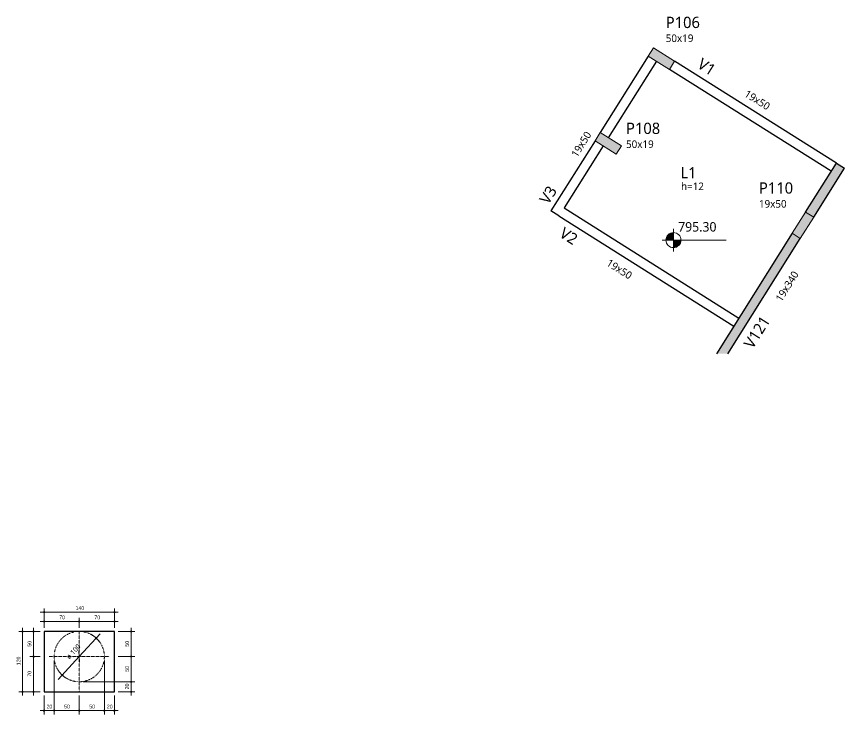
# Model space of a CAD drawing. Extents: x -2131 to 52870, y -3196 to 88043.
# Drawn here: x 51222 to 52870, y 1692 to 3080 of the extents above; entities that cross this region are included whole.
import ezdxf

# ---------------------------------------------------------------- set-up
doc = ezdxf.new("R2010")
doc.units = 0
doc.linetypes.add('Hidden', pattern=[0.714375, 0.47625, -0.238125])
doc.linetypes.add('Traço', pattern=[0.635, 0.3175, -0.3175])
for name, color, linetype, lineweight in [('A-ANNO-DIMS', 7, 'Continuous', 9), ('A-ANNO-DIMS-50', 7, 'Continuous', 9), ('A-DETL-GENF', 7, 'Continuous', 18), ('A-FLOR-IDEN', 7, 'Continuous', 9), ('G-ANNO-DIMS', 7, 'Continuous', 9), ('S-BEAM', 7, 'Continuous', 25), ('S-BEAM-IDEN', 7, 'Continuous', 9), ('S-COLS-IDEN', 7, 'Continuous', 9), ('S-FNDN', 7, 'Continuous', 25), ('S-FNDN-HDLN', 7, 'Traço', 18)]:
    doc.layers.add(name, color=color, linetype=linetype, lineweight=lineweight)
doc.layers.add('A-DETL', color=7, linetype='Continuous', lineweight=18, true_color=0x00a600)
doc.styles.add('Fira Sans', font='', dxfattribs={"width": 0.9, "height": 7.5})
doc.styles.add('Gadugi', font='gadugi.ttf', dxfattribs={"height": 15})
doc.styles.add('Gadugi_3', font='gadugi.ttf', dxfattribs={"height": 10})
doc.styles.add('Gadugi_6', font='gadugi.ttf', dxfattribs={"height": 22.5})
doc.styles.add('Gadugi_8', font='gadugi.ttf', dxfattribs={"height": 18.75})
doc.styles.get('Fira Sans').set_extended_font_data('Fira Sans')
doc.dimstyles.new('PED_1_5mm_ESQ_1', dxfattribs={"dimscale": 30.48, "dimtxt": 10.229846, "dimasz": 0.328084, "dimexe": 0.246063, "dimexo": 0.246063, "dimgap": 0.049213, "dimtad": 1, "dimdec": 1, "dimrnd": 0.5, "dimdsep": 46, "dimtxsty": 'Fira Sans', "dimblk1": 'DOTSMALL', "dimblk2": 'DOTSMALL', "dimsah": 1, "dimcen": 0.09, "dimdle": 0.246063, "dimazin": 0, "dimtfac": 1, "dimtdec": 4, "dimtix": 1, "dimtmove": 0, "dimatfit": 3, "dimfxl": 1, "dimtvp": 1, "dimtolj": 1, "dimtzin": 0, "dimarcsym": 2})
doc.dimstyles.new('PED_Diâmetro_-_2_5_mm_GADUGI', dxfattribs={"dimscale": 30.48, "dimtxt": 10.371623, "dimasz": 0.328084, "dimexe": 0.393701, "dimexo": 0, "dimgap": 0.246063, "dimtad": 1, "dimjust": 3, "dimrnd": 0.01, "dimdsep": 46, "dimtxsty": 'Gadugi_3', "dimblk1": 'DOTSMALL', "dimblk2": 'DOTSMALL', "dimsah": 1, "dimcen": 0.09, "dimdle": 0.393701, "dimazin": 0, "dimtfac": 1, "dimtdec": 4, "dimtix": 1, "dimtmove": 0, "dimatfit": 2, "dimfxl": 1, "dimtvp": 1, "dimtolj": 1, "dimtzin": 0, "dimarcsym": 2})

# ---------------------------------------------------------------- blocks, each defined once
blk = doc.blocks.new('PED_BLRET-1EST_EXCENTRICA_R01_2019 - 140x120x110-3841338-DT09 - BL1100 _TERREO_')
at = {"layer": 'S-FNDN', "linetype": 'Hidden', "lineweight": 18}
for p, q in [((0, 50), (0, -70)), ((-60, 0), (60, 0))]:
    blk.add_line(p, q, dxfattribs=at)
at = {"layer": 'S-FNDN-HDLN'}
blk.add_circle((0, 0), 50, dxfattribs=at)
blk = doc.blocks.new('DIMBLOCK746-DT09 - BL1100 _TERREO_')
at = {"layer": 'A-ANNO-DIMS-50', "transparency": 16777216}
h = blk.add_hatch(color=256, dxfattribs=at)
edge = h.paths.add_edge_path(flags=0)
edge.add_arc((51276.9, 1895.8), 1.25, 0, 360)
h = blk.add_hatch(color=256, dxfattribs=at)
edge = h.paths.add_edge_path(flags=0)
edge.add_arc((51416.9, 1895.8), 1.25, 0, 360)
for p, q in [((51269.4, 1895.8), (51424.4, 1895.8)), ((51276.9, 1864.9), (51276.9, 1903.3)), ((51276.9, 1895.8), (51276.9, 1864.9)), ((51416.9, 1864.9), (51416.9, 1903.3)), ((51416.9, 1895.8), (51416.9, 1864.9))]:
    blk.add_line(p, q, dxfattribs=at)
for centre in [(51276.9, 1895.8), (51416.9, 1895.8)]:
    blk.add_circle(centre, 1.25, dxfattribs=at)
at = {"layer": 'A-ANNO-DIMS-50', "color": 0, "transparency": 16777216, "insert": (51339.6, 1907.7), "char_height": 7.5, "width": 17.627, "attachment_point": 1, "line_spacing_factor": 1.049215, "style": 'Fira Sans'}
blk.add_mtext('140', dxfattribs=at)
blk = doc.blocks.new('_DotSmall')
at = {"color": 0, "linetype": 'ByBlock', "const_width": 0.5}
blk.add_lwpolyline([(-0.0625, 0, 1), (0.0625, 0, 1)], format="xyb", close=True, dxfattribs=at)
blk = doc.blocks.new('DIMBLOCK747-DT09 - BL1100 _TERREO_')
at = {"layer": 'A-ANNO-DIMS-50', "transparency": 16777216}
h = blk.add_hatch(color=256, dxfattribs=at)
edge = h.paths.add_edge_path(flags=0)
edge.add_arc((51276.9, 1877.3), 1.25, 0, 360)
h = blk.add_hatch(color=256, dxfattribs=at)
edge = h.paths.add_edge_path(flags=0)
edge.add_arc((51346.9, 1877.3), 1.25, 0, 360)
for p, q in [((51276.9, 1864.9), (51276.9, 1884.8)), ((51346.9, 1864.9), (51346.9, 1884.8)), ((51269.4, 1877.3), (51346.9, 1877.3)), ((51276.9, 1877.3), (51276.9, 1864.9)), ((51346.9, 1877.3), (51346.9, 1864.9))]:
    blk.add_line(p, q, dxfattribs=at)
for centre in [(51276.9, 1877.3), (51346.9, 1877.3)]:
    blk.add_circle(centre, 1.25, dxfattribs=at)
at = {"layer": 'A-ANNO-DIMS-50', "color": 0, "transparency": 16777216, "insert": (51307.1, 1889.2), "char_height": 7.5, "width": 11.646, "attachment_point": 1, "line_spacing_factor": 1.049215, "style": 'Fira Sans'}
blk.add_mtext('70', dxfattribs=at)
blk = doc.blocks.new('DIMBLOCK748-DT09 - BL1100 _TERREO_')
at = {"layer": 'A-ANNO-DIMS-50', "transparency": 16777216}
h = blk.add_hatch(color=256, dxfattribs=at)
edge = h.paths.add_edge_path(flags=0)
edge.add_arc((51346.9, 1877.3), 1.25, 0, 360)
h = blk.add_hatch(color=256, dxfattribs=at)
edge = h.paths.add_edge_path(flags=0)
edge.add_arc((51416.9, 1877.3), 1.25, 0, 360)
for p, q in [((51346.9, 1864.9), (51346.9, 1884.8)), ((51416.9, 1864.9), (51416.9, 1884.8)), ((51346.9, 1877.3), (51424.4, 1877.3)), ((51346.9, 1877.3), (51346.9, 1864.9)), ((51416.9, 1877.3), (51416.9, 1864.9))]:
    blk.add_line(p, q, dxfattribs=at)
for centre in [(51346.9, 1877.3), (51416.9, 1877.3)]:
    blk.add_circle(centre, 1.25, dxfattribs=at)
at = {"layer": 'A-ANNO-DIMS-50', "color": 0, "transparency": 16777216, "insert": (51377.1, 1889.2), "char_height": 7.5, "width": 11.646, "attachment_point": 1, "line_spacing_factor": 1.049215, "style": 'Fira Sans'}
blk.add_mtext('70', dxfattribs=at)
blk = doc.blocks.new('DIMBLOCK749-DT09 - BL1100 _TERREO_')
at = {"layer": 'A-ANNO-DIMS-50', "transparency": 16777216}
h = blk.add_hatch(color=256, dxfattribs=at)
edge = h.paths.add_edge_path(flags=0)
edge.add_arc((51234.1, 1857.4), 1.25, 0, 360)
h = blk.add_hatch(color=256, dxfattribs=at)
edge = h.paths.add_edge_path(flags=0)
edge.add_arc((51234.1, 1737.4), 1.25, 0, 360)
for p, q in [((51234.1, 1864.9), (51234.1, 1729.9)), ((51269.4, 1857.4), (51226.6, 1857.4)), ((51234.1, 1857.4), (51269.4, 1857.4)), ((51269.4, 1737.4), (51226.6, 1737.4)), ((51234.1, 1737.4), (51269.4, 1737.4))]:
    blk.add_line(p, q, dxfattribs=at)
for centre in [(51234.1, 1857.4), (51234.1, 1737.4)]:
    blk.add_circle(centre, 1.25, dxfattribs=at)
at = {"layer": 'A-ANNO-DIMS-50', "color": 0, "transparency": 16777216, "insert": (51222.3, 1790.2), "char_height": 7.5, "width": 17.155, "attachment_point": 1, "rotation": 90, "line_spacing_factor": 1.049215, "style": 'Fira Sans'}
blk.add_mtext('120', dxfattribs=at)
blk = doc.blocks.new('DIMBLOCK750-DT09 - BL1100 _TERREO_')
at = {"layer": 'A-ANNO-DIMS-50', "transparency": 16777216}
h = blk.add_hatch(color=256, dxfattribs=at)
edge = h.paths.add_edge_path(flags=0)
edge.add_arc((51256, 1857.4), 1.25, 0, 360)
h = blk.add_hatch(color=256, dxfattribs=at)
edge = h.paths.add_edge_path(flags=0)
edge.add_arc((51256, 1807.4), 1.25, 0, 360)
for p, q in [((51256, 1864.9), (51256, 1807.4)), ((51269.4, 1857.4), (51248.5, 1857.4)), ((51256, 1857.4), (51269.4, 1857.4)), ((51269.4, 1807.4), (51248.5, 1807.4)), ((51256, 1807.4), (51269.4, 1807.4))]:
    blk.add_line(p, q, dxfattribs=at)
for centre in [(51256, 1857.4), (51256, 1807.4)]:
    blk.add_circle(centre, 1.25, dxfattribs=at)
at = {"layer": 'A-ANNO-DIMS-50', "color": 0, "transparency": 16777216, "insert": (51244.1, 1827.2), "char_height": 7.5, "width": 12.276, "attachment_point": 1, "rotation": 90, "line_spacing_factor": 1.049215, "style": 'Fira Sans'}
blk.add_mtext('50', dxfattribs=at)
blk = doc.blocks.new('DIMBLOCK751-DT09 - BL1100 _TERREO_')
at = {"layer": 'A-ANNO-DIMS-50', "transparency": 16777216}
h = blk.add_hatch(color=256, dxfattribs=at)
edge = h.paths.add_edge_path(flags=0)
edge.add_arc((51256, 1807.4), 1.25, 0, 360)
h = blk.add_hatch(color=256, dxfattribs=at)
edge = h.paths.add_edge_path(flags=0)
edge.add_arc((51256, 1737.4), 1.25, 0, 360)
for p, q in [((51269.4, 1807.4), (51248.5, 1807.4)), ((51256, 1807.4), (51256, 1729.9)), ((51256, 1807.4), (51269.4, 1807.4)), ((51269.4, 1737.4), (51248.5, 1737.4)), ((51256, 1737.4), (51269.4, 1737.4))]:
    blk.add_line(p, q, dxfattribs=at)
for centre in [(51256, 1807.4), (51256, 1737.4)]:
    blk.add_circle(centre, 1.25, dxfattribs=at)
at = {"layer": 'A-ANNO-DIMS-50', "color": 0, "transparency": 16777216, "insert": (51244.1, 1767.5), "char_height": 7.5, "width": 11.646, "attachment_point": 1, "rotation": 90, "line_spacing_factor": 1.049215, "style": 'Fira Sans'}
blk.add_mtext('70', dxfattribs=at)
blk = doc.blocks.new('DIMBLOCK752-DT09 - BL1100 _TERREO_')
at = {"layer": 'A-ANNO-DIMS-50', "transparency": 16777216}
h = blk.add_hatch(color=256, dxfattribs=at)
edge = h.paths.add_edge_path(flags=0)
edge.add_arc((51276.9, 1699.9), 1.25, 0, 360)
h = blk.add_hatch(color=256, dxfattribs=at)
edge = h.paths.add_edge_path(flags=0)
edge.add_arc((51296.9, 1699.9), 1.25, 0, 360)
for p, q in [((51296.9, 1799.9), (51296.9, 1692.4)), ((51296.9, 1699.9), (51296.9, 1799.9)), ((51276.9, 1729.9), (51276.9, 1692.4)), ((51276.9, 1699.9), (51276.9, 1729.9)), ((51269.4, 1699.9), (51296.9, 1699.9))]:
    blk.add_line(p, q, dxfattribs=at)
for centre in [(51276.9, 1699.9), (51296.9, 1699.9)]:
    blk.add_circle(centre, 1.25, dxfattribs=at)
at = {"layer": 'A-ANNO-DIMS-50', "color": 0, "transparency": 16777216, "insert": (51281.9, 1711.8), "char_height": 7.5, "width": 12.118, "attachment_point": 1, "line_spacing_factor": 1.049215, "style": 'Fira Sans'}
blk.add_mtext('20', dxfattribs=at)
blk = doc.blocks.new('DIMBLOCK753-DT09 - BL1100 _TERREO_')
at = {"layer": 'A-ANNO-DIMS-50', "transparency": 16777216}
h = blk.add_hatch(color=256, dxfattribs=at)
edge = h.paths.add_edge_path(flags=0)
edge.add_arc((51296.9, 1699.9), 1.25, 0, 360)
h = blk.add_hatch(color=256, dxfattribs=at)
edge = h.paths.add_edge_path(flags=0)
edge.add_arc((51346.9, 1699.9), 1.25, 0, 360)
for p, q in [((51296.9, 1799.9), (51296.9, 1692.4)), ((51296.9, 1699.9), (51296.9, 1799.9)), ((51346.9, 1729.9), (51346.9, 1692.4)), ((51346.9, 1699.9), (51346.9, 1729.9)), ((51296.9, 1699.9), (51346.9, 1699.9))]:
    blk.add_line(p, q, dxfattribs=at)
for centre in [(51296.9, 1699.9), (51346.9, 1699.9)]:
    blk.add_circle(centre, 1.25, dxfattribs=at)
at = {"layer": 'A-ANNO-DIMS-50', "color": 0, "transparency": 16777216, "insert": (51316.8, 1711.8), "char_height": 7.5, "width": 12.276, "attachment_point": 1, "line_spacing_factor": 1.049215, "style": 'Fira Sans'}
blk.add_mtext('50', dxfattribs=at)
blk = doc.blocks.new('DIMBLOCK754-DT09 - BL1100 _TERREO_')
at = {"layer": 'A-ANNO-DIMS-50', "transparency": 16777216}
h = blk.add_hatch(color=256, dxfattribs=at)
edge = h.paths.add_edge_path(flags=0)
edge.add_arc((51346.9, 1699.9), 1.25, 0, 360)
h = blk.add_hatch(color=256, dxfattribs=at)
edge = h.paths.add_edge_path(flags=0)
edge.add_arc((51396.9, 1699.9), 1.25, 0, 360)
for p, q in [((51396.9, 1799.9), (51396.9, 1692.4)), ((51396.9, 1699.9), (51396.9, 1799.9)), ((51346.9, 1729.9), (51346.9, 1692.4)), ((51346.9, 1699.9), (51346.9, 1729.9)), ((51346.9, 1699.9), (51396.9, 1699.9))]:
    blk.add_line(p, q, dxfattribs=at)
for centre in [(51346.9, 1699.9), (51396.9, 1699.9)]:
    blk.add_circle(centre, 1.25, dxfattribs=at)
at = {"layer": 'A-ANNO-DIMS-50', "color": 0, "transparency": 16777216, "insert": (51366.8, 1711.8), "char_height": 7.5, "width": 12.276, "attachment_point": 1, "line_spacing_factor": 1.049215, "style": 'Fira Sans'}
blk.add_mtext('50', dxfattribs=at)
blk = doc.blocks.new('DIMBLOCK755-DT09 - BL1100 _TERREO_')
at = {"layer": 'A-ANNO-DIMS-50', "transparency": 16777216}
h = blk.add_hatch(color=256, dxfattribs=at)
edge = h.paths.add_edge_path(flags=0)
edge.add_arc((51396.9, 1699.9), 1.25, 0, 360)
h = blk.add_hatch(color=256, dxfattribs=at)
edge = h.paths.add_edge_path(flags=0)
edge.add_arc((51416.9, 1699.9), 1.25, 0, 360)
for p, q in [((51396.9, 1799.9), (51396.9, 1692.4)), ((51396.9, 1699.9), (51396.9, 1799.9)), ((51416.9, 1729.9), (51416.9, 1692.4)), ((51416.9, 1699.9), (51416.9, 1729.9)), ((51396.9, 1699.9), (51424.4, 1699.9))]:
    blk.add_line(p, q, dxfattribs=at)
for centre in [(51396.9, 1699.9), (51416.9, 1699.9)]:
    blk.add_circle(centre, 1.25, dxfattribs=at)
at = {"layer": 'A-ANNO-DIMS-50', "color": 0, "transparency": 16777216, "insert": (51401.9, 1711.8), "char_height": 7.5, "width": 12.118, "attachment_point": 1, "line_spacing_factor": 1.049215, "style": 'Fira Sans'}
blk.add_mtext('20', dxfattribs=at)
blk = doc.blocks.new('DIMBLOCK756-DT09 - BL1100 _TERREO_')
at = {"layer": 'A-ANNO-DIMS-50', "transparency": 16777216}
h = blk.add_hatch(color=256, dxfattribs=at)
edge = h.paths.add_edge_path(flags=0)
edge.add_arc((51450.2, 1757.4), 1.25, 0, 360)
h = blk.add_hatch(color=256, dxfattribs=at)
edge = h.paths.add_edge_path(flags=0)
edge.add_arc((51450.2, 1737.4), 1.25, 0, 360)
for p, q in [((51354.4, 1757.4), (51457.7, 1757.4)), ((51450.2, 1757.4), (51354.4, 1757.4)), ((51450.2, 1729.9), (51450.2, 1757.4)), ((51424.4, 1737.4), (51457.7, 1737.4)), ((51450.2, 1737.4), (51424.4, 1737.4))]:
    blk.add_line(p, q, dxfattribs=at)
for centre in [(51450.2, 1757.4), (51450.2, 1737.4)]:
    blk.add_circle(centre, 1.25, dxfattribs=at)
at = {"layer": 'A-ANNO-DIMS-50', "color": 0, "transparency": 16777216, "insert": (51438.3, 1742.3), "char_height": 7.5, "width": 12.118, "attachment_point": 1, "rotation": 90, "line_spacing_factor": 1.049215, "style": 'Fira Sans'}
blk.add_mtext('20', dxfattribs=at)
blk = doc.blocks.new('DIMBLOCK757-DT09 - BL1100 _TERREO_')
at = {"layer": 'A-ANNO-DIMS-50', "transparency": 16777216}
h = blk.add_hatch(color=256, dxfattribs=at)
edge = h.paths.add_edge_path(flags=0)
edge.add_arc((51450.2, 1807.4), 1.25, 0, 360)
h = blk.add_hatch(color=256, dxfattribs=at)
edge = h.paths.add_edge_path(flags=0)
edge.add_arc((51450.2, 1757.4), 1.25, 0, 360)
for p, q in [((51424.4, 1807.4), (51457.7, 1807.4)), ((51450.2, 1807.4), (51424.4, 1807.4)), ((51450.2, 1757.4), (51450.2, 1807.4)), ((51354.4, 1757.4), (51457.7, 1757.4)), ((51450.2, 1757.4), (51354.4, 1757.4))]:
    blk.add_line(p, q, dxfattribs=at)
for centre in [(51450.2, 1807.4), (51450.2, 1757.4)]:
    blk.add_circle(centre, 1.25, dxfattribs=at)
at = {"layer": 'A-ANNO-DIMS-50', "color": 0, "transparency": 16777216, "insert": (51438.3, 1777.2), "char_height": 7.5, "width": 12.276, "attachment_point": 1, "rotation": 90, "line_spacing_factor": 1.049215, "style": 'Fira Sans'}
blk.add_mtext('50', dxfattribs=at)
blk = doc.blocks.new('DIMBLOCK758-DT09 - BL1100 _TERREO_')
at = {"layer": 'A-ANNO-DIMS-50', "transparency": 16777216}
h = blk.add_hatch(color=256, dxfattribs=at)
edge = h.paths.add_edge_path(flags=0)
edge.add_arc((51450.2, 1857.4), 1.25, 0, 360)
h = blk.add_hatch(color=256, dxfattribs=at)
edge = h.paths.add_edge_path(flags=0)
edge.add_arc((51450.2, 1807.4), 1.25, 0, 360)
for p, q in [((51450.2, 1807.4), (51450.2, 1864.9)), ((51424.4, 1857.4), (51457.7, 1857.4)), ((51450.2, 1857.4), (51424.4, 1857.4)), ((51424.4, 1807.4), (51457.7, 1807.4)), ((51450.2, 1807.4), (51424.4, 1807.4))]:
    blk.add_line(p, q, dxfattribs=at)
for centre in [(51450.2, 1857.4), (51450.2, 1807.4)]:
    blk.add_circle(centre, 1.25, dxfattribs=at)
at = {"layer": 'A-ANNO-DIMS-50', "color": 0, "transparency": 16777216, "insert": (51438.3, 1827.2), "char_height": 7.5, "width": 12.276, "attachment_point": 1, "rotation": 90, "line_spacing_factor": 1.049215, "style": 'Fira Sans'}
blk.add_mtext('50', dxfattribs=at)
blk = doc.blocks.new('DIMBLOCK759-DT09 - BL1100 _TERREO_')
at = {"layer": 'A-ANNO-DIMS-50', "transparency": 16777216}
h = blk.add_hatch(color=256, dxfattribs=at)
edge = h.paths.add_edge_path(flags=0)
edge.add_arc((51380.7, 1844.2), 1.25, 0, 360)
h = blk.add_hatch(color=256, dxfattribs=at)
edge = h.paths.add_edge_path(flags=0)
edge.add_arc((51313.1, 1770.5), 1.25, 0, 360)
for p, q in [((51346.9, 1807.4), (51388.8, 1853)), ((51347.4, 1796.1), (51346.4, 1818.7)), ((51346.9, 1807.4), (51305, 1761.7)), ((51335.6, 1806.9), (51358.2, 1807.8))]:
    blk.add_line(p, q, dxfattribs=at)
for centre in [(51380.7, 1844.2), (51313.1, 1770.5)]:
    blk.add_circle(centre, 1.25, dxfattribs=at)
for start, end in [(33.6965, 61.1985), (213.6965, 241.1985)]:
    blk.add_arc((51346.9, 1807.4), 50, start, end, dxfattribs=at)
at = {"layer": 'A-ANNO-DIMS-50', "color": 0, "transparency": 16777216, "insert": (51319.9, 1808.3), "char_height": 10, "width": 42.235, "attachment_point": 1, "rotation": 47.4475, "line_spacing_factor": 1.02016, "style": 'Gadugi_3'}
blk.add_mtext('ø 100', dxfattribs=at)
blk = doc.blocks.new('Elevações de ponto - M_Cota de elevação - Alvo preenchido-10609-PL C 001 - FORMA DO TÉRREO Copy 1')
at = {"layer": 'G-ANNO-DIMS'}
h = blk.add_hatch(color=256, dxfattribs=at)
edge = h.paths.add_edge_path(flags=0)
edge.add_line((0, 0), (-0.2, 0))
edge.add_arc((0, 0), 0.2, 90, 180, ccw=False)
edge.add_line((0, 0.2), (0, 0))
h = blk.add_hatch(color=256, dxfattribs=at)
edge = h.paths.add_edge_path(flags=0)
edge.add_line((0, 0), (0.2, 0))
edge.add_arc((0, 0), 0.2, 270, 360, ccw=False)
edge.add_line((0, -0.2), (0, 0))
for p, q in [((0, -0.3), (0, 0.3)), ((-0.3, 0), (1.4, 0))]:
    blk.add_line(p, q, dxfattribs=at)
blk.add_circle((0, 0), 0.2, dxfattribs=at)

msp = doc.modelspace()

# ---------------------------------------------------------------- hatches: boundary and pattern name
at = {"layer": 'A-DETL-GENF', "true_color": 0x808080}
for points in [[(52521.662, 2975.267), (52531.782, 2991.347), (52489.466, 3017.98), (52479.345, 3001.9), (52495.426, 2991.779)], [(52415.663, 2806.847), (52425.783, 2822.928), (52383.467, 2849.56), (52373.346, 2833.48), (52399.547, 2816.99)], [(52781.928, 2639.156), (52808.561, 2681.472), (52792.481, 2691.593), (52765.848, 2649.276)]]:
    msp.add_hatch(color=8, dxfattribs=at).paths.add_polyline_path(points, flags=0)
at = {"layer": 'S-BEAM', "true_color": 0xffcc66}
for points in [[(52808.561, 2681.472), (52869.725, 2778.654), (52853.645, 2788.775), (52792.481, 2691.593)], [(52637.425, 2409.558), (52781.928, 2639.156), (52765.848, 2649.276), (52614.976, 2409.558)]]:
    msp.add_hatch(color=31, dxfattribs=at).paths.add_polyline_path(points, flags=0)

# ---------------------------------------------------------------- linework, layer by layer
at = {"layer": 'A-DETL', "color": 7}
for p, q in [((52489.466, 3017.98), (52479.345, 3001.9)), ((52531.782, 2991.347), (52489.466, 3017.98)), ((52479.345, 3001.9), (52521.662, 2975.267)), ((52521.662, 2975.267), (52531.782, 2991.347)), ((52383.467, 2849.561), (52373.346, 2833.48)), ((52425.783, 2822.928), (52383.467, 2849.561)), ((52373.346, 2833.48), (52415.663, 2806.847)), ((52415.663, 2806.847), (52425.783, 2822.928)), ((52792.481, 2691.593), (52765.848, 2649.276)), ((52808.561, 2681.472), (52792.481, 2691.593)), ((52781.928, 2639.156), (52808.561, 2681.472)), ((52765.848, 2649.276), (52781.928, 2639.156))]:
    msp.add_line(p, q, dxfattribs=at)
at = {"layer": 'S-BEAM'}
for p, q in [((52479.345, 3001.9), (52383.467, 2849.561)), ((52495.426, 2991.779), (52399.547, 2839.44)), ((52853.645, 2788.775), (52531.782, 2991.347)), ((52843.524, 2772.695), (52521.662, 2975.267)), ((52373.346, 2833.48), (52285.458, 2693.836)), ((52389.427, 2823.36), (52311.658, 2699.796)), ((52792.481, 2691.593), (52853.645, 2788.775)), ((52853.645, 2788.775), (52869.725, 2778.654)), ((52808.561, 2681.472), (52869.725, 2778.654)), ((52301.538, 2683.715), (52285.458, 2693.836)), ((52311.658, 2699.796), (52659.757, 2480.711)), ((52301.538, 2683.715), (52649.637, 2464.631)), ((52765.848, 2649.276), (52614.976, 2409.558)), ((52637.425, 2409.558), (52781.928, 2639.156))]:
    msp.add_line(p, q, dxfattribs=at)
at = {"layer": 'S-FNDN'}
for p, q in [((51416.91, 1857.359), (51276.91, 1857.359)), ((51276.91, 1857.359), (51276.91, 1737.359)), ((51416.91, 1737.359), (51416.91, 1857.359)), ((51276.91, 1737.359), (51416.91, 1737.359))]:
    msp.add_line(p, q, dxfattribs=at)

# ---------------------------------------------------------------- block references
at = {"layer": 'G-ANNO-DIMS', "xscale": 74.99999999999996, "yscale": 74.99999999999996, "zscale": 74.99999999999996}
msp.add_blockref('Elevações de ponto - M_Cota de elevação - Alvo preenchido-10609-PL C 001 - FORMA DO TÉRREO Copy 1', (52529.368, 2635.801), dxfattribs=at)
at = {"layer": 'S-FNDN', "linetype": 'Hidden', "lineweight": 18}
msp.add_blockref('PED_BLRET-1EST_EXCENTRICA_R01_2019 - 140x120x110-3841338-DT09 - BL1100 _TERREO_', (51346.91, 1807.359), dxfattribs=at)

# ---------------------------------------------------------------- texts
at = {"layer": 'A-FLOR-IDEN', "attachment_point": 1}
for s, insert, char_height, width, style in [('L1', (52543.383, 2780.926), 22.5, 39.08227, 'Gadugi_6'), ('h=12', (52544.555, 2750.213), 15, 59.5253, 'Gadugi')]:
    msp.add_mtext(s, dxfattribs=dict(at, insert=insert, char_height=char_height, width=width, style=style))
at = {"layer": 'G-ANNO-DIMS', "insert": (52538.685, 2671.54), "char_height": 18.75, "width": 91.9378, "attachment_point": 1, "line_spacing_factor": 1.02016, "style": 'Gadugi_8'}
msp.add_mtext('795.30', dxfattribs=at)
at = {"layer": 'S-BEAM-IDEN', "attachment_point": 1}
for s, insert, char_height, width, rotation, style in [('V1', (52587.087, 2999.043), 22.5, 45.09492, 327.814712, 'Gadugi_6'), ('19x50', (52676.994, 2935.483), 15, 67.34175, 327.814712, 'Gadugi'), ('19x50', (52324.942, 2807.059), 15, 67.34175, 57.814714, 'Gadugi'), ('V3', (52261.382, 2717.153), 22.5, 45.09492, 57.814714, 'Gadugi_6'), ('V2', (52312.573, 2662.594), 22.5, 45.09492, 327.814712, 'Gadugi_6'), ('19x50', (52402.48, 2599.034), 15, 67.34175, 327.814712, 'Gadugi'), ('19x340', (52731.55, 2519.916), 15, 81.17086, 57.814712, 'Gadugi'), ('V121', (52667.99, 2430.009), 22.5, 87.18352, 57.814712, 'Gadugi_6')]:
    msp.add_mtext(s, dxfattribs=dict(at, insert=insert, char_height=char_height, width=width, rotation=rotation, style=style))
at = {"layer": 'S-COLS-IDEN', "attachment_point": 1}
for s, insert, char_height, width, style in [('P106', (52514.114, 3079.984), 22.5, 84.77845, 'Gadugi_6'), ('50x19', (52514.114, 3044.749), 15, 67.34175, 'Gadugi'), ('P108', (52435.073, 2869.283), 22.5, 84.77845, 'Gadugi_6'), ('50x19', (52435.073, 2834.049), 15, 67.34175, 'Gadugi'), ('P110', (52699.572, 2750.642), 22.5, 84.77845, 'Gadugi_6'), ('19x50', (52699.572, 2715.408), 15, 67.34175, 'Gadugi')]:
    msp.add_mtext(s, dxfattribs=dict(at, insert=insert, char_height=char_height, width=width, style=style))

# ---------------------------------------------------------------- dimensions: what is measured, and where the dimension line sits
at = {"layer": 'A-ANNO-DIMS'}
for base, p1, p2, override, picture, middle in [((51416.91, 1895.849), (51276.91, 1857.359), (51416.91, 1857.359), {"dimpost": '<>', "dimfxl": 140}, 'DIMBLOCK746-DT09 - BL1100 _TERREO_', (51346.91, 1901.164)), ((51346.91, 1877.286), (51276.91, 1857.359), (51346.91, 1857.359), {"dimpost": '<>', "dimfxl": 70}, 'DIMBLOCK747-DT09 - BL1100 _TERREO_', (51311.91, 1882.601)), ((51416.91, 1877.286), (51346.91, 1857.359), (51416.91, 1857.359), {"dimpost": '<>', "dimfxl": 70}, 'DIMBLOCK748-DT09 - BL1100 _TERREO_', (51381.91, 1882.601)), ((51296.91, 1699.877), (51276.91, 1737.359), (51296.91, 1807.359), {"dimpost": '<>', "dimfxl": 72.801099}, 'DIMBLOCK752-DT09 - BL1100 _TERREO_', (51286.91, 1705.193)), ((51346.91, 1699.877), (51296.91, 1807.359), (51346.91, 1737.359), {"dimpost": '<>', "dimfxl": 86.023253}, 'DIMBLOCK753-DT09 - BL1100 _TERREO_', (51321.91, 1705.193)), ((51396.91, 1699.877), (51346.91, 1737.359), (51396.91, 1807.359), {"dimpost": '<>', "dimfxl": 86.023253}, 'DIMBLOCK754-DT09 - BL1100 _TERREO_', (51371.91, 1705.193)), ((51416.91, 1699.877), (51396.91, 1807.359), (51416.91, 1737.359), {"dimpost": '<>', "dimfxl": 72.801099}, 'DIMBLOCK755-DT09 - BL1100 _TERREO_', (51406.91, 1705.193))]:
    dim = msp.add_linear_dim(base=base, p1=p1, p2=p2, dimstyle='PED_1_5mm_ESQ_1', override=override, dxfattribs=at)
    dim.commit()
    dim.dimension.update_dxf_attribs({"geometry": picture, "text_midpoint": middle})
for base, p1, p2, override, picture, middle in [((51234.146, 1737.359), (51276.91, 1857.359), (51276.91, 1737.359), {"dimpost": '<>', "dimfxl": 120}, 'DIMBLOCK749-DT09 - BL1100 _TERREO_', (51228.831, 1797.359)), ((51256.03, 1807.359), (51276.91, 1857.359), (51276.91, 1807.359), {"dimpost": '<>', "dimfxl": 50}, 'DIMBLOCK750-DT09 - BL1100 _TERREO_', (51250.714, 1832.359)), ((51450.177, 1857.359), (51416.91, 1807.359), (51416.91, 1857.359), {"dimpost": '<>', "dimfxl": 50}, 'DIMBLOCK758-DT09 - BL1100 _TERREO_', (51444.862, 1832.359)), ((51256.03, 1737.359), (51276.91, 1807.359), (51276.91, 1737.359), {"dimpost": '<>', "dimfxl": 70}, 'DIMBLOCK751-DT09 - BL1100 _TERREO_', (51250.714, 1772.359)), ((51450.177, 1807.359), (51346.91, 1757.359), (51416.91, 1807.359), {"dimpost": '<>', "dimfxl": 86.023253}, 'DIMBLOCK757-DT09 - BL1100 _TERREO_', (51444.862, 1782.359)), ((51450.177, 1757.359), (51416.91, 1737.359), (51346.91, 1757.359), {"dimpost": '<>', "dimfxl": 72.801099}, 'DIMBLOCK756-DT09 - BL1100 _TERREO_', (51444.862, 1747.359))]:
    dim = msp.add_linear_dim(base=base, p1=p1, p2=p2, angle=90, dimstyle='PED_1_5mm_ESQ_1', override=override, dxfattribs=at)
    dim.commit()
    dim.dimension.update_dxf_attribs({"geometry": picture, "text_midpoint": middle})
dim = msp.add_diameter_dim_2p(p1=(51380.723, 1844.192), p2=(51313.096, 1770.526), dimstyle='PED_Diâmetro_-_2_5_mm_GADUGI', override={"dimpost": 'ø<>'}, dxfattribs=at)
dim.commit()
dim.dimension.update_dxf_attribs({"geometry": 'DIMBLOCK759-DT09 - BL1100 _TERREO_', "text_midpoint": (51337.409, 1816.081)})

doc.saveas('drawing.dxf')
